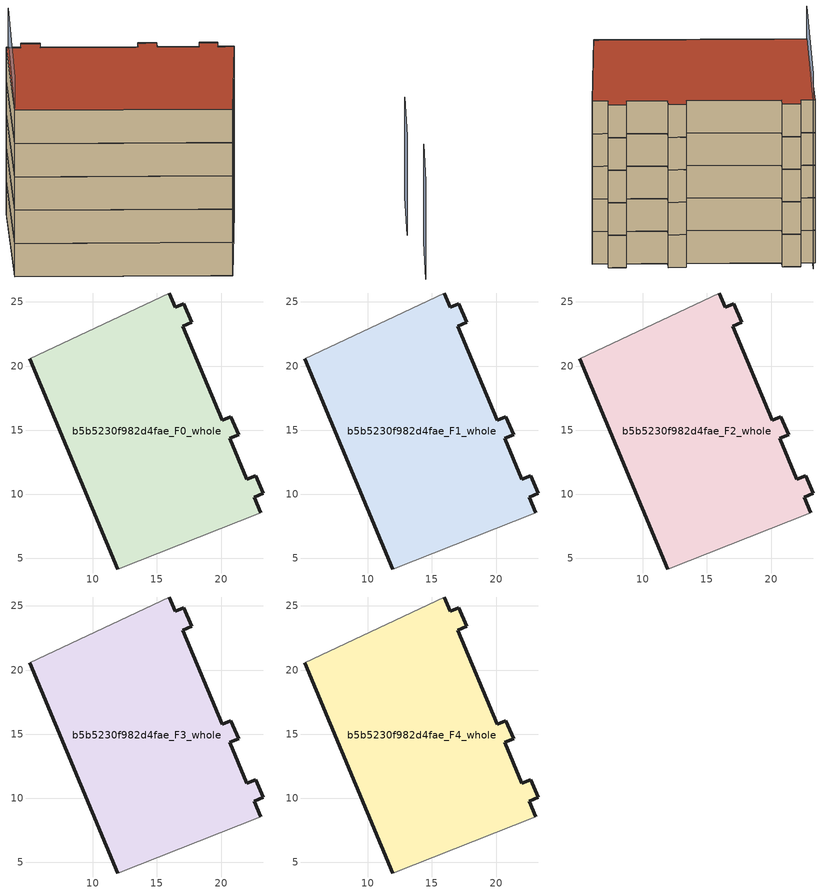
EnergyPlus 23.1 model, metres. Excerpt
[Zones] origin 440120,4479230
b5b5230f982d4fae_F0_whole
 floor ground (EU_floor_Construction): 23.11,8.54 22.59,9.77 23.28,10.07 22.71,11.45 22.02,11.17 20.68,14.35 21.38,14.64 20.78,16.06 20.09,15.78 17.03,23.12 17.7,23.42 17.1,24.86 16.41,24.58 15.94,25.7 5.08,20.55 11.93,4.16 z0
 wall outside (EU_wall_Construction): 11.93,4.16 5.08,20.55 / 15.94,25.7 16.41,24.58 17.1,24.86 17.7,23.42 17.03,23.12 20.09,15.78 20.78,16.06 21.38,14.64 20.68,14.35 22.02,11.17 22.71,11.45 23.28,10.07 22.59,9.77 23.11,8.54 z0:3
 wall adiabatic (EU_wall_Construction): 5.08,20.55 15.94,25.7 / 23.11,8.54 11.93,4.16 z0:3
b5b5230f982d4fae_F1_whole
 floor to b5b5230f982d4fae_F0_whole (EU_floor_Construction): 23.11,8.54 22.59,9.77 23.28,10.07 22.7,11.45 22.01,11.17 20.68,14.35 21.38,14.64 20.77,16.06 20.08,15.78 17.02,23.12 17.69,23.42 17.1,24.86 16.41,24.58 15.94,25.7 5.08,20.55 11.93,4.16 z3
 wall outside (EU_wall_Construction): 11.93,4.16 5.08,20.55 / 15.94,25.7 16.41,24.58 17.1,24.86 17.7,23.42 17.03,23.12 20.09,15.78 20.78,16.06 21.38,14.64 20.68,14.35 22.02,11.17 22.71,11.45 23.28,10.07 22.59,9.77 23.11,8.54 z3:6
 wall adiabatic (EU_wall_Construction): 5.08,20.55 15.94,25.7 / 23.11,8.54 11.93,4.16 z3:6
b5b5230f982d4fae_F2_whole
 floor to b5b5230f982d4fae_F1_whole (EU_floor_Construction): 23.11,8.54 22.59,9.77 23.28,10.07 22.7,11.45 22.01,11.17 20.68,14.35 21.38,14.64 20.77,16.06 20.08,15.78 17.02,23.12 17.69,23.42 17.1,24.86 16.41,24.58 15.94,25.7 5.08,20.55 11.93,4.16 z6
 wall outside (EU_wall_Construction): 11.93,4.16 5.08,20.55 / 15.94,25.7 16.41,24.58 17.1,24.86 17.7,23.42 17.03,23.12 20.09,15.78 20.78,16.06 21.38,14.64 20.68,14.35 22.02,11.17 22.71,11.45 23.28,10.07 22.59,9.77 23.11,8.54 z6:9
 wall adiabatic (EU_wall_Construction): 5.08,20.55 15.94,25.7 / 23.11,8.54 11.93,4.16 z6:9
b5b5230f982d4fae_F3_whole
 floor to b5b5230f982d4fae_F2_whole (EU_floor_Construction): 23.11,8.54 22.59,9.77 23.28,10.07 22.7,11.45 22.01,11.17 20.68,14.35 21.38,14.64 20.77,16.06 20.08,15.78 17.02,23.12 17.69,23.42 17.1,24.86 16.41,24.58 15.94,25.7 5.08,20.55 11.93,4.16 z9
 wall outside (EU_wall_Construction): 11.93,4.16 5.08,20.55 / 15.94,25.7 16.41,24.58 17.1,24.86 17.7,23.42 17.03,23.12 20.09,15.78 20.78,16.06 21.38,14.64 20.68,14.35 22.02,11.17 22.71,11.45 23.28,10.07 22.59,9.77 23.11,8.54 z9:12
 wall adiabatic (EU_wall_Construction): 5.08,20.55 15.94,25.7 / 23.11,8.54 11.93,4.16 z9:12
b5b5230f982d4fae_F4_whole
 floor to b5b5230f982d4fae_F3_whole (EU_floor_Construction): 23.11,8.54 22.59,9.77 23.28,10.07 22.7,11.45 22.01,11.17 20.68,14.35 21.38,14.64 20.77,16.06 20.08,15.78 17.02,23.12 17.69,23.42 17.1,24.86 16.41,24.58 15.94,25.7 5.08,20.55 11.93,4.16 z12
 wall outside (EU_wall_Construction): 11.93,4.16 5.08,20.55 / 15.94,25.7 16.41,24.58 17.1,24.86 17.7,23.42 17.03,23.12 20.09,15.78 20.78,16.06 21.38,14.64 20.68,14.35 22.02,11.17 22.71,11.45 23.28,10.07 22.59,9.77 23.11,8.54 z12:15
 wall adiabatic (EU_wall_Construction): 5.08,20.55 15.94,25.7 / 23.11,8.54 11.93,4.16 z12:15
 roof outside (EU_roof_Construction): 17.7,23.42 17.03,23.12 20.09,15.78 20.78,16.06 21.38,14.64 20.68,14.35 22.02,11.17 22.71,11.45 23.28,10.07 22.59,9.77 23.11,8.54 11.93,4.16 5.08,20.55 15.94,25.7 16.41,24.58 17.1,24.86 z15
shading: 24.34,-6.13 30.99,-3.25 z0:9; 17.07,25.96 5.08,20.56 z0:18
[Building]
EU S2 Campaign: North Axis=0; Terrain=City; Solar Distribution=FullExterior
[Site:Location]
Madrid: Latitude=40.5; Longitude=-3.5; Time Zone=1; Elevation=609
[SizingPeriod:WeatherFileDays]
AnnualSizingPeriod: Begin Month=1; Begin Day of Month=1; End Month=12; End Day of Month=31; Day of Week for Start Day=Monday; Use Weather File Daylight Saving Period=No; Use Weather File Rain and Snow Indicators=No
[MATERIAL]
EU_InternalMass_Material: Roughness=MediumRough; Thickness=0.1; Conductivity=1; Density=1800; Specific Heat=900; Thermal Absorptance=0.9; Solar Absorptance=0.7; Visible Absorptance=0.7
[MATERIAL:NOMASS] Roughness=MediumRough; Thermal Absorptance=0.9; Solar Absorptance=0.7; Visible Absorptance=0.7
Name | Thermal Resistance
EU_wall_NoMass; EU_roof_NoMass | 2.16768
EU_floor_NoMass | 1.14339
[CONSTRUCTION]
EU_wall_Construction: EU_wall_NoMass
EU_roof_Construction: EU_roof_NoMass
EU_floor_Construction: EU_floor_NoMass
EU_InternalMass_Construction: EU_InternalMass_Material
[ZONE] Type=1; Multiplier=1; Ceiling Height=autocalculate; Floor Area=autocalculate; Part of Total Floor Area=Yes
Name | Volume
b5b5230f982d4fae_F0_whole | 665.231
b5b5230f982d4fae_F1_whole; b5b5230f982d4fae_F2_whole; b5b5230f982d4fae_F3_whole; b5b5230f982d4fae_F4_whole | 665.232
[INTERNALMASS] Construction=EU_InternalMass_Construction; Surface Area=221.744
Name | Zone or ZoneList
b5b5230f982d4fae_F0_whole_EU_InternalMass | b5b5230f982d4fae_F0_whole
b5b5230f982d4fae_F1_whole_EU_InternalMass | b5b5230f982d4fae_F1_whole
b5b5230f982d4fae_F2_whole_EU_InternalMass | b5b5230f982d4fae_F2_whole
b5b5230f982d4fae_F3_whole_EU_InternalMass | b5b5230f982d4fae_F3_whole
b5b5230f982d4fae_F4_whole_EU_InternalMass | b5b5230f982d4fae_F4_whole
[OTHEREQUIPMENT] Fuel Type=Electricity; Design Level Calculation Method=Watts/Area; Power per Zone Floor Area=1; Fraction Latent=0; Fraction Radiant=0; Fraction Lost=0; Carbon Dioxide Generation Rate=0; EndUse Subcategory=EU_Step8_InternalGains
Name | Zone or ZoneList or Space or SpaceList | Schedule
EU_Step8_InternalGain_b5b5230f982d4fae_F0_whole_f000 | b5b5230f982d4fae_F0_whole | EU_Step8_GainSchedule_b5b5230f982d4fae_F0_whole_f000
EU_Step8_InternalGain_b5b5230f982d4fae_F1_whole_f000 | b5b5230f982d4fae_F1_whole | EU_Step8_GainSchedule_b5b5230f982d4fae_F1_whole_f000
EU_Step8_InternalGain_b5b5230f982d4fae_F2_whole_f000 | b5b5230f982d4fae_F2_whole | EU_Step8_GainSchedule_b5b5230f982d4fae_F2_whole_f000
EU_Step8_InternalGain_b5b5230f982d4fae_F3_whole_f000 | b5b5230f982d4fae_F3_whole | EU_Step8_GainSchedule_b5b5230f982d4fae_F3_whole_f000
EU_Step8_InternalGain_b5b5230f982d4fae_F4_whole_f000 | b5b5230f982d4fae_F4_whole | EU_Step8_GainSchedule_b5b5230f982d4fae_F4_whole_f000
[ZONEVENTILATION:DESIGNFLOWRATE] Schedule=EU_AlwaysOn; Design Flow Rate Calculation Method=AirChanges/Hour; Air Changes per Hour=0.480546; Ventilation Type=Natural; Fan Pressure Rise=0; Fan Total Efficiency=1; Constant Term Coefficient=1; Temperature Term Coefficient=0; Velocity Term Coefficient=0; Velocity Squared Term Coefficient=0; Minimum Indoor Temperature=-100; Maximum Indoor Temperature=100; Delta Temperature=-100; Minimum Outdoor Temperature=-100; Maximum Outdoor Temperature=100; Maximum Wind Speed=40
Name | Zone or ZoneList or Space or SpaceList
EU_ConstantAir_b5b5230f982d4fae_F0_whole | b5b5230f982d4fae_F0_whole
EU_ConstantAir_b5b5230f982d4fae_F1_whole | b5b5230f982d4fae_F1_whole
EU_ConstantAir_b5b5230f982d4fae_F2_whole | b5b5230f982d4fae_F2_whole
EU_ConstantAir_b5b5230f982d4fae_F3_whole | b5b5230f982d4fae_F3_whole
EU_ConstantAir_b5b5230f982d4fae_F4_whole | b5b5230f982d4fae_F4_whole
[HVACTEMPLATE:THERMOSTAT] Constant Heating Setpoint=20; Constant Cooling Setpoint=50
EU_HeatOnly_b5b5230f982d4fae_F0_whole; EU_HeatOnly_b5b5230f982d4fae_F1_whole; EU_HeatOnly_b5b5230f982d4fae_F2_whole; EU_HeatOnly_b5b5230f982d4fae_F3_whole; EU_HeatOnly_b5b5230f982d4fae_F4_whole
[HVACTEMPLATE:ZONE:IDEALLOADSAIRSYSTEM] System Availability Schedule=EU_AlwaysOn; Maximum Heating Supply Air Temperature=50; Minimum Cooling Supply Air Temperature=13; Maximum Heating Supply Air Humidity Ratio=0.0156; Minimum Cooling Supply Air Humidity Ratio=0.0077; Heating Limit=NoLimit; Cooling Limit=NoLimit; Heating Availability Schedule=EU_AlwaysOn; Cooling Availability Schedule=EU_CoolingOff; Dehumidification Control Type=ConstantSensibleHeatRatio; Cooling Sensible Heat Ratio=0.7; Dehumidification Setpoint=60; Humidification Control Type=None; Humidification Setpoint=30; Outdoor Air Method=None; Outdoor Air Flow Rate per Person=0.00944; Outdoor Air Flow Rate per Zone Floor Area=0; Outdoor Air Flow Rate per Zone=0; Demand Controlled Ventilation Type=None; Outdoor Air Economizer Type=NoEconomizer; Heat Recovery Type=None; Sensible Heat Recovery Effectiveness=0.7; Latent Heat Recovery Effectiveness=0.65
Name | Template Thermostat
b5b5230f982d4fae_F0_whole | EU_HeatOnly_b5b5230f982d4fae_F0_whole
b5b5230f982d4fae_F1_whole | EU_HeatOnly_b5b5230f982d4fae_F1_whole
b5b5230f982d4fae_F2_whole | EU_HeatOnly_b5b5230f982d4fae_F2_whole
b5b5230f982d4fae_F3_whole | EU_HeatOnly_b5b5230f982d4fae_F3_whole
b5b5230f982d4fae_F4_whole | EU_HeatOnly_b5b5230f982d4fae_F4_whole
[SIZING:ZONE] Zone Cooling Design Supply Air Temperature Input Method=SupplyAirTemperature; Zone Cooling Design Supply Air Temperature=13; Zone Heating Design Supply Air Temperature Input Method=SupplyAirTemperature; Zone Heating Design Supply Air Temperature=50; Zone Cooling Design Supply Air Humidity Ratio=0.008; Zone Heating Design Supply Air Humidity Ratio=0.008; Cooling Design Air Flow Method=DesignDay; Cooling Design Air Flow Rate=0; Cooling Minimum Air Flow per Zone Floor Area=0.000762; Cooling Minimum Air Flow=0; Cooling Minimum Air Flow Fraction=0.2; Heating Design Air Flow Method=DesignDay; Heating Design Air Flow Rate=0; Heating Maximum Air Flow per Zone Floor Area=0.002032; Heating Maximum Air Flow=0.141576; Heating Maximum Air Flow Fraction=0.3; Account for Dedicated Outdoor Air System=No; Dedicated Outdoor Air System Control Strategy=NeutralSupplyAir; Dedicated Outdoor Air Low Setpoint Temperature for Design=autosize; Dedicated Outdoor Air High Setpoint Temperature for Design=autosize; Zone Load Sizing Method=Sensible Load Only No Latent Load; Zone Latent Cooling Design Supply Air Humidity Ratio Input Method=HumidityRatioDifference; Zone Cooling Design Supply Air Humidity Ratio Difference=0.005; Zone Latent Heating Design Supply Air Humidity Ratio Input Method=HumidityRatioDifference; Zone Humidification Design Supply Air Humidity Ratio Difference=0.005
b5b5230f982d4fae_F0_whole; b5b5230f982d4fae_F1_whole; b5b5230f982d4fae_F2_whole; b5b5230f982d4fae_F3_whole; b5b5230f982d4fae_F4_whole
[SCHEDULE:CONSTANT]
Name | Hourly Value
EU_AlwaysOn | 1
EU_CoolingOff | 0
[SCHEDULE:FILE] Column Number=1; Rows to Skip at Top=0; Number of Hours of Data=8760; Column Separator=Comma; Interpolate to Timestep=No; Minutes per Item=60; Adjust Schedule for Daylight Savings=Yes
Name | File
EU_Step8_GainSchedule_b5b5230f982d4fae_F0_whole_f000 | ../../schedules/b5b5230f982d4fae/b5b5230f982d4fae_F0_whole_f000_gain.csv
EU_Step8_GainSchedule_b5b5230f982d4fae_F1_whole_f000 | ../../schedules/b5b5230f982d4fae/b5b5230f982d4fae_F1_whole_f000_gain.csv
EU_Step8_GainSchedule_b5b5230f982d4fae_F2_whole_f000 | ../../schedules/b5b5230f982d4fae/b5b5230f982d4fae_F2_whole_f000_gain.csv
EU_Step8_GainSchedule_b5b5230f982d4fae_F3_whole_f000 | ../../schedules/b5b5230f982d4fae/b5b5230f982d4fae_F3_whole_f000_gain.csv
EU_Step8_GainSchedule_b5b5230f982d4fae_F4_whole_f000 | ../../schedules/b5b5230f982d4fae/b5b5230f982d4fae_F4_whole_f000_gain.csv
